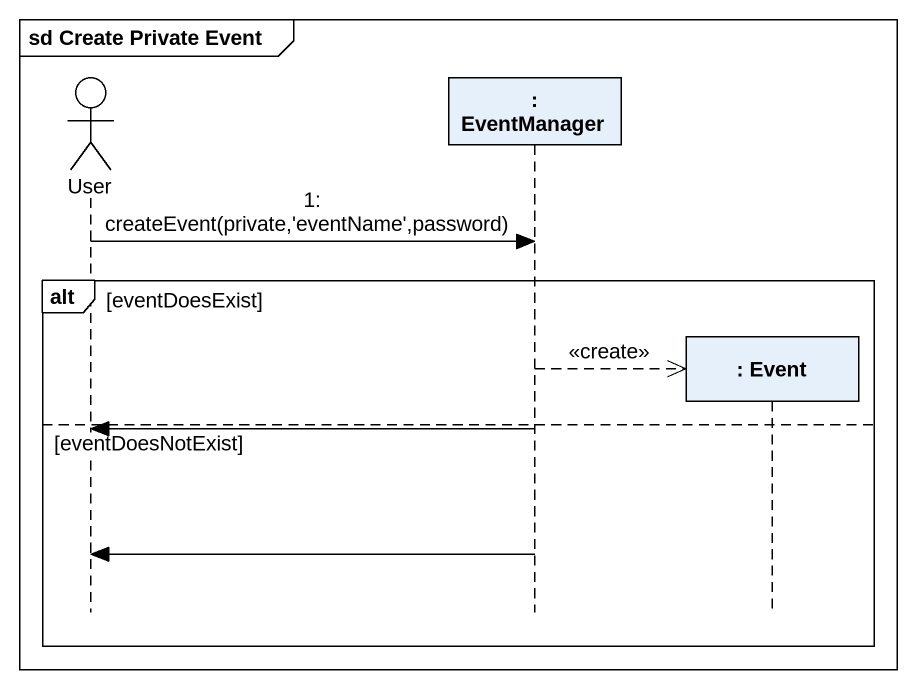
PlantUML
@startuml
mainframe sd Create Private Event
hide footbox
actor User
participant ": EventManager" as EventManager
participant ": Event" as Event

User -> EventManager : 1: createEvent(private,'eventName',password)
alt eventDoesExist
  EventManager -->> Event ** : <<create>>
else eventDoesNotExist
  EventManager -> User
  EventManager -> User
end
@enduml
